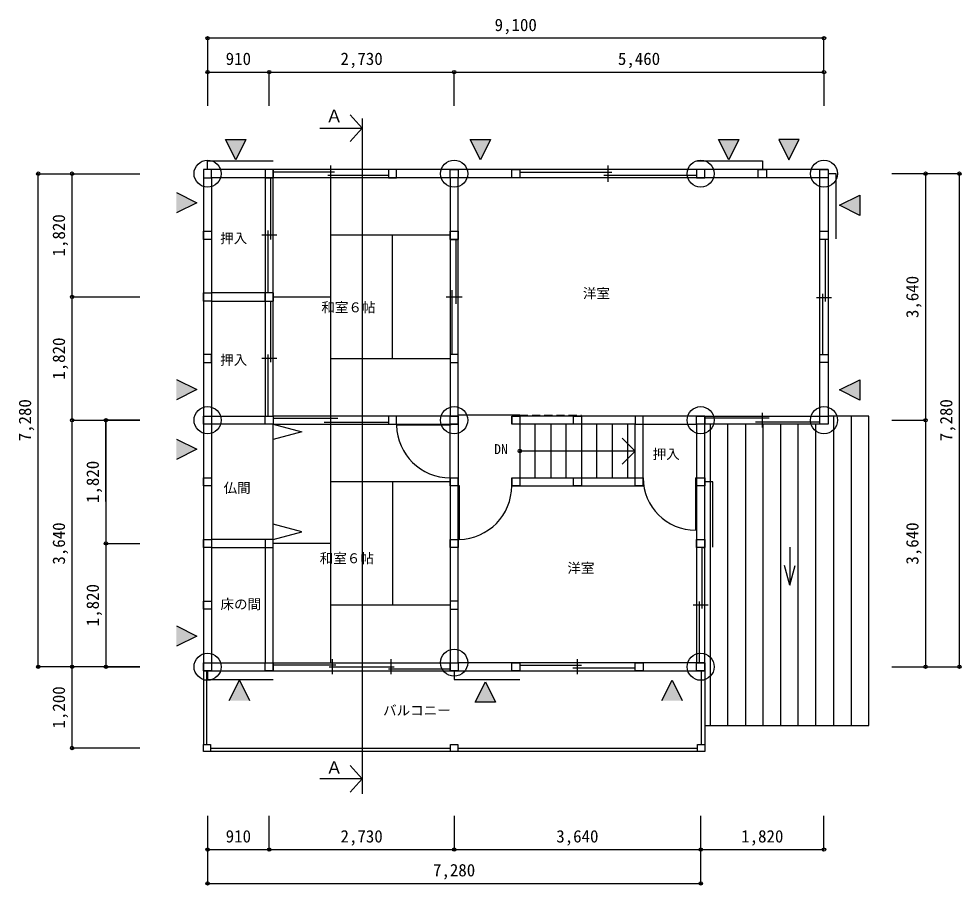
# Model space of a CAD drawing. Units: millimetres at full size, sheet at 1:100; details may follow other scales. Extents: x -23044 to 20228, y -21538 to 15874.
# Drawn here: x -20026 to -6114, y 3083 to 15874 of the extents above; entities that cross this region are included whole.
import ezdxf
from ezdxf.enums import TextEntityAlignment as Align

# ---------------------------------------------------------------- set-up
doc = ezdxf.new("R2010")
doc.units = ezdxf.units.MM
doc.header["$LTSCALE"] = 100
doc.header["$PDMODE"] = 32
doc.header["$PDSIZE"] = 50
doc.linetypes.add('DASHED1', pattern=[1.8, 1.2, -0.6])
doc.layers.add('0-0', color=7, linetype='Continuous')
doc.styles.add('ＭＳ ゴシック', font='')
doc.styles.get('ＭＳ ゴシック').set_extended_font_data('MS Gothic')

msp = doc.modelspace()

# ---------------------------------------------------------------- linework, layer by layer
at = {"layer": '0-0', "color": 4}
for p, q in [((-8139.5, 15087.9), (-8139.5, 15587.9)), ((-16329.5, 14587.9), (-16329.5, 15087.9)), ((-13599.5, 14587.9), (-13599.5, 15087.9)), ((-17239.5, 13775.4), (-16269.5, 13775.4)), ((-17239.5, 13647.9), (-17239.5, 13775.4)), ((-14562, 13647.9), (-16269.5, 13647.9)), ((-10019.5, 13647.9), (-12637, 13647.9)), ((-16389.5, 13527.9), (-16389.5, 11827.9)), ((-14562, 13527.9), (-16269.5, 13527.9)), ((-16269.5, 11827.9), (-16269.5, 13527.9)), ((-15419.5, 9977.9), (-15419.5, 13527.9)), ((-10019.5, 13527.9), (-12637, 13527.9)), ((-6639.5, 13587.9), (-6639.5, 6307.9)), ((-13659.5, 12677.9), (-15419.5, 12677.9)), ((-14509.5, 10857.9), (-14509.5, 12677.9)), ((-13659.5, 12617.9), (-13659.5, 10917.9)), ((-13539.5, 10917.9), (-13539.5, 12617.9)), ((-8199.5, 10910.4), (-8199.5, 12625.4)), ((-8079.5, 12625.4), (-8079.5, 10910.4)), ((-19239.5, 11767.9), (-18239.5, 11767.9)), ((-16389.5, 11707.9), (-16389.5, 10007.9)), ((-16269.5, 11767.9), (-15419.5, 11767.9)), ((-16269.5, 10007.9), (-16269.5, 11707.9)), ((-15419.5, 10857.9), (-13659.5, 10857.9)), ((-14562, 10007.9), (-16269.5, 10007.9)), ((-16269.5, 9887.9), (-14569.5, 9887.9)), ((-15419.5, 6367.9), (-15419.5, 9887.9)), ((-13539.5, 9887.9), (-13539.5, 9097.9)), ((-12629.5, 9887.9), (-12629.5, 9097.9)), ((-12402, 9097.9), (-12402, 9887.9)), ((-12174.5, 9887.9), (-12174.5, 9097.9)), ((-11947, 9097.9), (-11947, 9887.9)), ((-11719.5, 9887.9), (-11719.5, 9097.9)), ((-11492, 9097.9), (-11492, 9887.9)), ((-11264.5, 9887.9), (-11264.5, 9097.9)), ((-11037, 9097.9), (-11037, 9887.9)), ((-9899.5, 10007.9), (-8199.5, 10007.9)), ((-8199.5, 9887.9), (-9899.5, 9887.9)), ((-9819.5, 9887.9), (-9819.5, 5437.9)), ((-9559.5, 5437.9), (-9559.5, 9887.9)), ((-9299.5, 9887.9), (-9299.5, 5437.9)), ((-9039.5, 5437.9), (-9039.5, 9887.9)), ((-8779.5, 9887.9), (-8779.5, 5437.9)), ((-8519.5, 5437.9), (-8519.5, 9887.9)), ((-8259.5, 5437.9), (-8259.5, 9887.9)), ((-7479.5, 10007.9), (-8079.5, 10007.9)), ((-7999.5, 10007.9), (-7999.5, 5437.9)), ((-7739.5, 10007.9), (-7739.5, 5437.9)), ((-7479.5, 5437.9), (-7479.5, 10007.9)), ((-7139.5, 9947.9), (-6639.5, 9947.9)), ((-13659.5, 9097.9), (-13659.5, 9872.9)), ((-11121.2, 9301.2), (-10929.5, 9492.9)), ((-13659.5, 9037.9), (-15419.5, 9037.9)), ((-14509.5, 9037.9), (-14509.5, 7217.9)), ((-9779.5, 9037.9), (-9899.5, 9037.9)), ((-9779.5, 8075.4), (-9779.5, 9037.9)), ((-18739.5, 8127.9), (-18239.5, 8127.9)), ((-15419.5, 8127.9), (-16269.5, 8127.9)), ((-10019.5, 8075.4), (-10019.5, 6367.9)), ((-9899.5, 6367.9), (-9899.5, 8075.4)), ((-16389.5, 8067.9), (-16389.5, 6367.9)), ((-16269.5, 6367.9), (-16269.5, 8067.9)), ((-8643.5, 7513.3), (-8565.9, 7803.1)), ((-13659.5, 7217.9), (-15419.5, 7217.9)), ((-16269.5, 6367.9), (-13659.5, 6367.9)), ((-10922, 6367.9), (-12637, 6367.9)), ((-17239.5, 6247.9), (-17239.5, 6120.4)), ((-16269.5, 6247.9), (-13659.5, 6247.9)), ((-13599.5, 6247.9), (-13599.5, 6120.4)), ((-12637, 6247.9), (-10922, 6247.9)), ((-17239.5, 6120.4), (-16269.5, 6120.4)), ((-13599.5, 6120.4), (-12629.5, 6120.4)), ((-9899.5, 5437.9), (-7479.5, 5437.9)), ((-16329.5, 3607.9), (-16329.5, 4107.9)), ((-13599.5, 4107.9), (-13599.5, 3607.9))]:
    msp.add_line(p, q, dxfattribs=at)
at = {"layer": '0-0'}
for p, q in [((-14958.8, 14400.5), (-14958.8, 4430.6)), ((-15134.3, 14064.1), (-14958.8, 14260.3)), ((-16269.5, 13647.9), (-16269.5, 13527.9)), ((-15419.5, 13467.9), (-15419.5, 13707.9)), ((-12637, 13647.9), (-14562, 13647.9)), ((-11328.2, 13707.9), (-11328.2, 13467.9)), ((-8079.5, 13647.9), (-10019.5, 13647.9)), ((-8079.5, 13647.9), (-8079.5, 12625.4)), ((-16309.5, 13527.9), (-16309.5, 12614.4)), ((-15367.6, 13607.9), (-16269.5, 13607.9)), ((-15466.4, 13567.9), (-14569.5, 13567.9)), ((-12637, 13527.9), (-14562, 13527.9)), ((-12629.5, 13607.9), (-11271.2, 13607.9)), ((-11388.3, 13567.9), (-10019.5, 13567.9)), ((-16219.5, 12677.9), (-16439.5, 12677.9)), ((-16349.5, 12747.3), (-16349.5, 11827.9)), ((-13569.5, 11667.9), (-13569.5, 12617.9)), ((-8119.5, 11700.5), (-8119.5, 12617.9)), ((-16389.5, 11707.9), (-16389.5, 11827.9)), ((-16269.5, 11827.9), (-16269.5, 11707.9)), ((-13629.5, 10917.9), (-13629.5, 11867.9)), ((-16309.5, 11707.9), (-16309.5, 10803.2)), ((-13719.5, 11767.9), (-13479.5, 11767.9)), ((-8249.5, 11760.4), (-8029.5, 11760.4)), ((-8159.5, 11813.5), (-8159.5, 10917.9)), ((-16219.5, 10857.9), (-16439.5, 10857.9)), ((-16349.5, 10919.5), (-16349.5, 10007.9)), ((-13539.5, 9887.9), (-13539.5, 10917.9)), ((-8199.5, 9887.9), (-8199.5, 10910.4)), ((-8079.5, 10910.4), (-8079.5, 9887.9)), ((-17699.5, 10549.2), (-17399.5, 10399.2)), ((-17399.5, 10399.2), (-17699.5, 10249.2)), ((-12629.5, 10022.9), (-13539.5, 10022.9)), ((-9049.5, 9837.9), (-9049.5, 10057.9)), ((-17299.5, 10007.9), (-16269.5, 10007.9)), ((-16269.5, 10007.9), (-16269.5, 9887.9)), ((-16269.5, 9977.9), (-15315.7, 9977.9)), ((-15519.5, 9917.9), (-14569.5, 9917.9)), ((-15419.5, 9887.9), (-15419.5, 10007.9)), ((-13539.5, 10007.9), (-14562, 10007.9)), ((-14562, 9887.9), (-13539.5, 9887.9)), ((-9899.5, 10007.9), (-12749.5, 10007.9)), ((-12749.5, 10007.9), (-12749.5, 9887.9)), ((-12629.5, 10007.9), (-12629.5, 9887.9)), ((-8949.5, 9977.9), (-9899.5, 9977.9)), ((-8199.5, 9917.9), (-9149.5, 9917.9)), ((-13659.5, 9097.9), (-13659.5, 6247.9)), ((-13539.5, 6367.9), (-13539.5, 9097.9)), ((-12749.5, 9097.9), (-12749.5, 8977.9)), ((-12629.5, 9097.9), (-10929.5, 9097.9)), ((-10034.5, 9097.9), (-10034.5, 8322.9)), ((-10034.5, 9097.9), (-10019.5, 9097.9)), ((-10019.5, 8977.9), (-10034.5, 8977.9)), ((-16389.5, 8187.9), (-16389.5, 8067.9)), ((-16269.5, 8067.9), (-16269.5, 8187.9)), ((-9939.5, 7167), (-9939.5, 8067.9)), ((-9979.5, 6367.9), (-9979.5, 7268.9)), ((-10069.5, 7221.7), (-9849.5, 7221.7)), ((-17699.5, 6911.3), (-17399.5, 6761.3)), ((-17399.5, 6761.3), (-17699.5, 6611.3)), ((-15399.5, 6417.9), (-15399.5, 6197.9)), ((-14529.5, 6197.9), (-14529.5, 6417.9)), ((-11779.5, 6197.9), (-11779.5, 6417.9)), ((-16269.5, 6247.9), (-16269.5, 6367.9)), ((-16269.5, 6337.9), (-15346.5, 6337.9)), ((-15446.3, 6307.9), (-14483, 6307.9)), ((-14567.1, 6277.9), (-13659.5, 6277.9)), ((-12637, 6367.9), (-13539.5, 6367.9)), ((-11719.4, 6327.9), (-12629.5, 6327.9)), ((-10929.5, 6287.9), (-11846.7, 6287.9)), ((-17299.5, 6247.9), (-17299.5, 5160.4)), ((-17249.5, 5160.4), (-17249.5, 6247.9)), ((-13659.5, 6247.9), (-12637, 6247.9)), ((-9949.5, 5160.4), (-9949.5, 6247.9)), ((-9899.5, 6247.9), (-9899.5, 5160.4)), ((-10531.3, 5808.8), (-10381.3, 6108.8)), ((-10381.3, 6108.8), (-10231.3, 5808.8)), ((-17194.5, 5105.4), (-13652, 5105.4)), ((-13547, 5105.4), (-10004.5, 5105.4)), ((-9934.5, 5055.4), (-13547, 5055.4)), ((-14958.8, 4654.6), (-15134.3, 4850.8))]:
    msp.add_line(p, q, dxfattribs=at)
at = {"layer": '0-0', "linetype": 'DASHED1'}
msp.add_line((-12629.5, 10022.9), (-11719.5, 10022.9), dxfattribs=at)
at = {"layer": '0-0', "color": 4}
for points in [[(-8139.5, 15587.9), (-17239.5, 15587.9), (-17239.5, 14587.9)], [(-17239.5, 15087.9), (-8139.5, 15087.9), (-8139.5, 14587.9)], [(-10019.5, 13775.4), (-9049.5, 13775.4), (-9049.5, 13647.9)], [(-18739.5, 8747.9), (-18739.5, 9947.9), (-18739.5, 6307.9), (-18239.5, 6307.9), (-19739.5, 6307.9), (-19739.5, 13587.9), (-18239.5, 13587.9)], [(-18239.5, 5107.9), (-19239.5, 5107.9), (-19239.5, 13587.9)], [(-7959.5, 12625.4), (-7959.5, 13587.9), (-8079.5, 13587.9)], [(-7139.5, 6307.9), (-6139.5, 6307.9), (-6139.5, 13587.9), (-7139.5, 13587.9)], [(-19239.5, 9947.9), (-18239.5, 9947.9), (-18739.5, 9947.9)], [(-11121.2, 9684.7), (-10929.5, 9492.9), (-12629.5, 9492.9)], [(-8643.5, 8074.6), (-8643.5, 7513.3), (-8721.2, 7803.1)], [(-17239.5, 4107.9), (-17239.5, 3107.9), (-9959.5, 3107.9), (-9959.5, 4107.9)], [(-17239.5, 3607.9), (-8139.5, 3607.9), (-8139.5, 4107.9)]]:
    msp.add_lwpolyline(points, dxfattribs=at)
at = {"layer": '0-0'}
for points in [[(-15581.9, 14260.3), (-14958.8, 14260.3), (-15134.3, 14456.6)], [(-16269.5, 13647.9), (-17299.5, 13647.9), (-17299.5, 6247.9), (-16269.5, 6247.9)], [(-13539.5, 12617.9), (-13539.5, 13527.9), (-13659.5, 13527.9), (-13659.5, 13647.9), (-13539.5, 13647.9), (-13539.5, 13527.9)], [(-8199.5, 12625.4), (-8199.5, 13527.9), (-10019.5, 13527.9), (-9899.5, 13527.9), (-9899.5, 13647.9), (-10019.5, 13647.9), (-10019.5, 13527.9)], [(-16269.5, 13527.9), (-17179.5, 13527.9), (-17179.5, 10007.9), (-17179.5, 9887.9), (-17299.5, 9887.9), (-17299.5, 10007.9), (-17179.5, 10007.9)], [(-13659.5, 13527.9), (-13659.5, 12617.9), (-13539.5, 12617.9)], [(-17699.5, 13307.5), (-17399.5, 13157.5), (-17699.5, 13007.5)], [(-16389.5, 11827.9), (-17179.5, 11827.9), (-17179.5, 11707.9), (-17299.5, 11707.9), (-17299.5, 11827.9), (-17179.5, 11827.9)], [(-17179.5, 11707.9), (-16389.5, 11707.9), (-16269.5, 11707.9), (-16269.5, 11827.9), (-16389.5, 11827.9), (-16389.5, 11707.9)], [(-13539.5, 10917.9), (-13659.5, 10917.9), (-13659.5, 10007.9), (-13539.5, 10007.9), (-13539.5, 9887.9), (-13659.5, 9887.9), (-13659.5, 10007.9)], [(-16269.5, 9887.9), (-17179.5, 9887.9), (-17179.5, 6367.9), (-16269.5, 6367.9)], [(-16269.5, 8187.9), (-16269.5, 9887.9), (-15850.1, 9775.6), (-16269.5, 9663.2)], [(-13652, 9887.9), (-13652, 9872.9), (-14449.3, 9872.9)], [(-10929.5, 9097.9), (-10929.5, 9887.9), (-12629.5, 9887.9), (-12749.5, 9887.9), (-12749.5, 10007.9), (-12629.5, 10007.9), (-12629.5, 9887.9)], [(-12749.5, 8977.9), (-10809.5, 8977.9), (-10809.5, 9887.9), (-10019.5, 9887.9), (-10019.5, 8075.4)], [(-9922.4, 8067.9), (-9899.5, 8067.9), (-9899.5, 10007.9)], [(-17699.5, 9669.7), (-17399.5, 9519.7), (-17699.5, 9369.7)], [(-13539.5, 8985.4), (-13524.5, 8985.4), (-13524.5, 8188.1)], [(-16269.5, 8187.9), (-15850.1, 8300.3), (-16269.5, 8412.7)], [(-16269.5, 8187.9), (-17179.5, 8187.9), (-17179.5, 8067.9), (-17299.5, 8067.9), (-17299.5, 8187.9), (-17179.5, 8187.9)], [(-17179.5, 8067.9), (-16389.5, 8067.9), (-16269.5, 8067.9), (-16269.5, 8187.9), (-16389.5, 8187.9), (-16389.5, 8067.9)], [(-10922, 6247.9), (-9899.5, 6247.9), (-9899.5, 6367.9), (-10922, 6367.9)], [(-16919.9, 5808.8), (-16769.9, 6108.8), (-16619.9, 5808.8)], [(-13652, 5055.4), (-17194.5, 5055.4), (-17299.5, 5055.4), (-17299.5, 5160.4), (-17194.5, 5160.4), (-17194.5, 5055.4)], [(-15134.3, 4458.3), (-14958.8, 4654.6), (-15581.9, 4654.6)]]:
    msp.add_lwpolyline(points, dxfattribs=at)
for points in [[(-16823.6, 13791.8), (-16973.6, 14091.8), (-16673.6, 14091.8)], [(-13212.3, 13791.8), (-13362.3, 14091.8), (-13062.3, 14091.8)], [(-9546.5, 13791.8), (-9696.5, 14091.8), (-9396.5, 14091.8)], [(-8507.3, 14091.8), (-8807.3, 14091.8), (-8657.3, 13791.8)], [(-17299.5, 13527.9), (-17179.5, 13527.9), (-17179.5, 13647.9), (-17299.5, 13647.9)], [(-16389.5, 13527.9), (-16269.5, 13527.9), (-16269.5, 13647.9), (-16389.5, 13647.9)], [(-14569.5, 13527.9), (-14449.5, 13527.9), (-14449.5, 13647.9), (-14569.5, 13647.9)], [(-12749.5, 13647.9), (-12629.5, 13647.9), (-12629.5, 13527.9), (-12749.5, 13527.9)], [(-8989.5, 13647.9), (-8989.5, 13527.9), (-9109.5, 13527.9), (-9109.5, 13647.9)], [(-8199.5, 13647.9), (-8079.5, 13647.9), (-8079.5, 13527.9), (-8199.5, 13527.9)], [(-7909.7, 13121.2), (-7609.7, 13271.2), (-7609.7, 12971.2)], [(-17299.5, 12737.9), (-17179.5, 12737.9), (-17179.5, 12617.9), (-17299.5, 12617.9)], [(-13539.5, 12617.9), (-13659.5, 12617.9), (-13659.5, 12737.9), (-13539.5, 12737.9)], [(-8079.5, 12617.9), (-8199.5, 12617.9), (-8199.5, 12737.9), (-8079.5, 12737.9)], [(-17299.5, 10797.9), (-17179.5, 10797.9), (-17179.5, 10917.9), (-17299.5, 10917.9)], [(-13659.5, 10797.9), (-13539.5, 10797.9), (-13539.5, 10917.9), (-13659.5, 10917.9)], [(-8199.5, 10917.9), (-8079.5, 10917.9), (-8079.5, 10797.9), (-8199.5, 10797.9)], [(-7909.7, 10396.1), (-7609.7, 10546.1), (-7609.7, 10246.1)], [(-16269.5, 9887.9), (-16389.5, 9887.9), (-16389.5, 10007.9), (-16269.5, 10007.9)], [(-14569.5, 9887.9), (-14449.5, 9887.9), (-14449.5, 10007.9), (-14569.5, 10007.9)], [(-11719.5, 9887.9), (-11839.5, 9887.9), (-11839.5, 10007.9), (-11719.5, 10007.9)], [(-10929.5, 9887.9), (-10809.5, 9887.9), (-10809.5, 10007.9), (-10929.5, 10007.9)], [(-9899.5, 9887.9), (-10019.5, 9887.9), (-10019.5, 10007.9), (-9899.5, 10007.9)], [(-8079.5, 10007.9), (-8079.5, 9887.9), (-8199.5, 9887.9), (-8199.5, 10007.9)], [(-17299.5, 9097.9), (-17179.5, 9097.9), (-17179.5, 8977.9), (-17299.5, 8977.9)], [(-13539.5, 9097.9), (-13539.5, 8977.9), (-13659.5, 8977.9), (-13659.5, 9097.9)], [(-12629.5, 9097.9), (-12629.5, 8977.9), (-12749.5, 8977.9), (-12749.5, 9097.9)], [(-11719.5, 9097.9), (-11719.5, 8977.9), (-11839.5, 8977.9), (-11839.5, 9097.9)], [(-10809.5, 9097.9), (-10809.5, 8977.9), (-10929.5, 8977.9), (-10929.5, 9097.9)], [(-9899.5, 8977.9), (-10019.5, 8977.9), (-10019.5, 9097.9), (-9899.5, 9097.9)], [(-13539.5, 8187.9), (-13539.5, 8067.9), (-13659.5, 8067.9), (-13659.5, 8187.9)], [(-9899.5, 8067.9), (-10019.5, 8067.9), (-10019.5, 8187.9), (-9899.5, 8187.9)], [(-17299.5, 7277.9), (-17179.5, 7277.9), (-17179.5, 7157.9), (-17299.5, 7157.9)], [(-13659.5, 7157.9), (-13539.5, 7157.9), (-13539.5, 7277.9), (-13659.5, 7277.9)], [(-17299.5, 6367.9), (-17179.5, 6367.9), (-17179.5, 6247.9), (-17299.5, 6247.9)], [(-16389.5, 6367.9), (-16269.5, 6367.9), (-16269.5, 6247.9), (-16389.5, 6247.9)], [(-13659.5, 6367.9), (-13539.5, 6367.9), (-13539.5, 6247.9), (-13659.5, 6247.9)], [(-12629.5, 6367.9), (-12629.5, 6247.9), (-12749.5, 6247.9), (-12749.5, 6367.9)], [(-10809.5, 6247.9), (-10929.5, 6247.9), (-10929.5, 6367.9), (-10809.5, 6367.9)], [(-10019.5, 6367.9), (-9899.5, 6367.9), (-9899.5, 6247.9), (-10019.5, 6247.9)], [(-13137.6, 6085.3), (-12987.6, 5785.3), (-13287.6, 5785.3)], [(-13652, 5055.4), (-13652, 5160.4), (-13547, 5160.4), (-13547, 5055.4)], [(-10004.5, 5055.4), (-10004.5, 5160.4), (-9899.5, 5160.4), (-9899.5, 5055.4)]]:
    msp.add_lwpolyline(points, close=True, dxfattribs=at)
for centre in [(-17239.5, 13587.9), (-13599.5, 13587.9), (-9959.5, 13587.9), (-8139.5, 13587.9), (-17239.5, 9947.9), (-13599.5, 9947.9), (-9959.5, 9947.9), (-8139.5, 9947.9), (-13599.5, 6367.9), (-17239.5, 6307.9), (-9959.5, 6307.9)]:
    msp.add_circle(centre, 200, dxfattribs=at)
for centre, radius, start, end in [((-13659.5, 9887.9), 790, 181.08796, 270), ((-10034.5, 9097.9), 775, 180, 270), ((-13539.5, 8977.9), 790, 271.08796, 0)]:
    msp.add_arc(centre, radius, start, end, dxfattribs=at)
at = {"layer": '0-0', "color": 4}
for p in [(-17239.5, 15587.9), (-8139.5, 15587.9), (-17239.5, 15087.9), (-16329.5, 15087.9), (-13599.5, 15087.9), (-8139.5, 15087.9), (-19739.5, 13587.9), (-19239.5, 13587.9), (-6639.5, 13587.9), (-6139.5, 13587.9), (-19239.5, 11767.9), (-19239.5, 9947.9), (-18739.5, 9947.9), (-6639.5, 9947.9), (-12629.5, 9492.9), (-18739.5, 8127.9), (-19739.5, 6307.9), (-19239.5, 6307.9), (-18739.5, 6307.9), (-6639.5, 6307.9), (-6139.5, 6307.9), (-19239.5, 5107.9), (-17239.5, 3607.9), (-16329.5, 3607.9), (-13599.5, 3607.9), (-9959.5, 3607.9), (-8139.5, 3607.9), (-17239.5, 3107.9), (-9959.5, 3107.9)]:
    msp.add_point(p, dxfattribs=at)
at = {"layer": '0-0'}
for points in [[(-16673.6, 14091.8), (-16823.6, 13791.8), (-16973.6, 14091.8)], [(-13062.3, 14091.8), (-13212.3, 13791.8), (-13362.3, 14091.8)], [(-9396.5, 14091.8), (-9546.5, 13791.8), (-9696.5, 14091.8)], [(-8507.3, 14091.8), (-8657.3, 13791.8), (-8807.3, 14091.8)], [(-17699.5, 13307.5), (-17399.5, 13157.5), (-17699.5, 13007.5)], [(-7609.7, 12971.2), (-7909.7, 13121.2), (-7609.7, 13271.2)], [(-17699.5, 10549.2), (-17399.5, 10399.2), (-17699.5, 10249.2)], [(-7609.7, 10246.1), (-7909.7, 10396.1), (-7609.7, 10546.1)], [(-17699.5, 9669.7), (-17399.5, 9519.7), (-17699.5, 9369.7)], [(-17699.5, 6911.3), (-17399.5, 6761.3), (-17699.5, 6611.3)], [(-16919.9, 5808.8), (-16769.9, 6108.8), (-16619.9, 5808.8)], [(-13287.6, 5785.3), (-13137.6, 6085.3), (-12987.6, 5785.3)], [(-10531.3, 5808.8), (-10381.3, 6108.8), (-10231.3, 5808.8)]]:
    msp.add_solid(points, dxfattribs=at)

# ---------------------------------------------------------------- texts
at = {"layer": '0-0', "color": 4, "style": 'ＭＳ ゴシック'}
for s, height, p in [('9,100', 183.3, (-13002, 15637.9)), ('910', 183.3, (-16972, 15137.9)), ('2,730', 183.3, (-15277, 15137.9)), ('5,460', 183.3, (-11182, 15137.9)), ('Ａ', 183.3, (-15494.8, 14292.9)), ('押入', 146.6, (-17053.7, 12517.1)), ('洋室', 146.6, (-11698.6, 11702.7)), ('和室６帖', 146.6, (-15560.4, 11496.9)), ('押入', 146.6, (-17053.7, 10720.5)), ('DN', 146.6, (-13007.5, 9403.7)), ('押入', 146.6, (-10669.6, 9330)), ('仏間', 146.6, (-17003.5, 8831.4)), ('和室６帖', 146.6, (-15584.6, 7792.5)), ('洋室', 146.6, (-11928.6, 7647.2)), ('床の間', 146.6, (-17049, 7114.5)), ('バルコニー', 146.6, (-14649.1, 5546.2)), ('Ａ', 183.3, (-15494.8, 4672.6)), ('910', 183.3, (-16972, 3657.9)), ('2,730', 183.3, (-15277, 3657.9)), ('3,640', 183.3, (-12092, 3657.9)), ('1,820', 183.3, (-9362, 3657.9)), ('7,280', 183.3, (-13912, 3157.9))]:
    msp.add_text(s, height=height, dxfattribs=at).set_placement(p, align=Align.BOTTOM_LEFT)
for s, p in [('1,820', (-19289.5, 12365.4)), ('3,640', (-6689.5, 11455.4)), ('1,820', (-19289.5, 10545.4)), ('7,280', (-19789.5, 9635.4)), ('7,280', (-6189.5, 9635.4)), ('1,820', (-18789.5, 8725.4)), ('3,640', (-19289.5, 7815.4)), ('3,640', (-6689.5, 7815.4)), ('1,820', (-18789.5, 6905.4)), ('1,200', (-19289.5, 5395.4))]:
    msp.add_text(s, height=183.3, rotation=90, dxfattribs=at).set_placement(p, align=Align.BOTTOM_LEFT)

doc.saveas('drawing.dxf')
